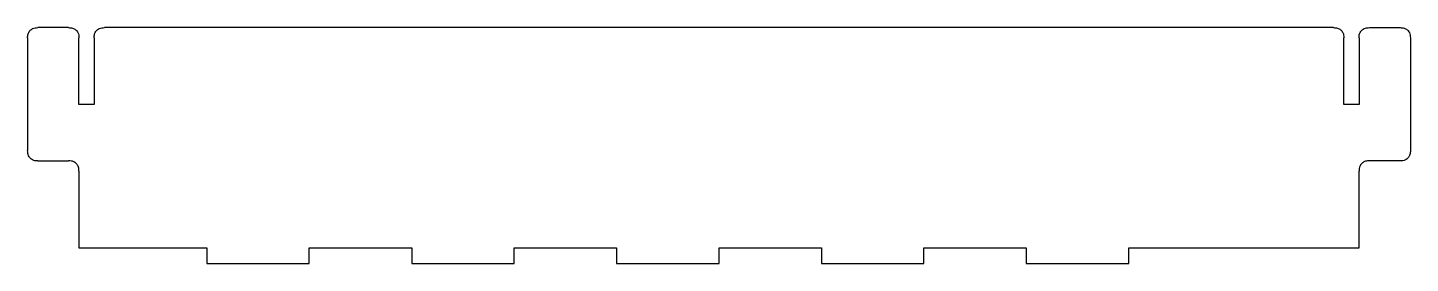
# Model space of a CAD drawing. Header units: millimetres. Extents: x -10 to 260, y 0 to 46.
import ezdxf

# ---------------------------------------------------------------- set-up
doc = ezdxf.new("R2010")
doc.units = ezdxf.units.MM

msp = doc.modelspace()

# ---------------------------------------------------------------- linework, layer by layer
for p, q in [((-2, 46), (-8, 46)), ((245, 46), (5, 46)), ((252, 46), (258, 46)), ((-10, 44), (-10, 22)), ((260, 44), (260, 22)), ((-8, 20), (-2, 20)), ((258, 20), (252, 20))]:
    msp.add_line(p, q)
for points in [[(3, 44), (3, 31), (0, 31), (0, 44)], [(250, 44), (250, 31), (247, 31), (247, 44)], [(0, 18), (0, 3), (25, 3), (25, 0), (45, 0), (45, 3), (65, 3), (65, 0), (85, 0), (85, 3), (105, 3), (105, 0), (125, 0), (125, 3), (145, 3), (145, 0), (165, 0), (165, 3), (185, 3), (185, 0), (205, 0), (205, 3), (250, 3), (250, 18)]]:
    msp.add_lwpolyline(points)
for points in [[(-10, 44), (-10, 44.24), (-10, 44.5), (-9.85, 44.99), (-9.74, 45.19), (-9.46, 45.52), (-9.27, 45.69), (-8.86, 45.9), (-8.68, 45.95), (-8.35, 46), (-8.17, 46), (-8, 46)], [(-2, 46), (-1.76, 46), (-1.5, 46), (-1.01, 45.85), (-0.81, 45.74), (-0.48, 45.46), (-0.31, 45.27), (-0.1, 44.86), (-0.05, 44.68), (0, 44.35), (0, 44.17), (0, 44)], [(3, 44), (3, 44.24), (3, 44.5), (3.15, 44.99), (3.26, 45.19), (3.54, 45.52), (3.73, 45.69), (4.14, 45.9), (4.32, 45.95), (4.65, 46), (4.83, 46), (5, 46)], [(245, 46), (245.24, 46), (245.5, 46), (245.99, 45.85), (246.19, 45.74), (246.52, 45.46), (246.69, 45.27), (246.9, 44.86), (246.95, 44.68), (247, 44.35), (247, 44.17), (247, 44)], [(250, 44), (250, 44.24), (250, 44.5), (250.15, 44.99), (250.26, 45.19), (250.54, 45.52), (250.73, 45.69), (251.14, 45.9), (251.32, 45.95), (251.65, 46), (251.83, 46), (252, 46)], [(258, 46), (258.24, 46), (258.5, 46), (258.99, 45.85), (259.19, 45.74), (259.52, 45.46), (259.69, 45.27), (259.9, 44.86), (259.95, 44.68), (260, 44.35), (260, 44.17), (260, 44)], [(-8, 20), (-8.24, 20), (-8.5, 20), (-8.99, 20.15), (-9.19, 20.26), (-9.52, 20.54), (-9.69, 20.73), (-9.9, 21.14), (-9.95, 21.32), (-10, 21.65), (-10, 21.83), (-10, 22)], [(260, 22), (260, 21.76), (260, 21.5), (259.85, 21.01), (259.74, 20.81), (259.46, 20.48), (259.27, 20.31), (258.86, 20.1), (258.68, 20.05), (258.35, 20), (258.17, 20), (258, 20)], [(0, 18), (0, 18.24), (0, 18.5), (-0.15, 18.99), (-0.26, 19.19), (-0.54, 19.52), (-0.73, 19.69), (-1.14, 19.9), (-1.32, 19.95), (-1.65, 20), (-1.83, 20), (-2, 20)], [(252, 20), (251.76, 20), (251.5, 20), (251.01, 19.85), (250.81, 19.74), (250.48, 19.46), (250.31, 19.27), (250.1, 18.86), (250.05, 18.68), (250, 18.35), (250, 18.17), (250, 18)]]:
    msp.add_open_spline(points, degree=3, knots=[0, 0, 0, 0, 0.0729016, 0.0729016, 0.1284561, 0.1284561, 0.1795688, 0.1795688, 0.2215881, 0.2215881, 0.2719873, 0.2719873, 0.2719873, 0.2719873])

doc.saveas('drawing.dxf')
